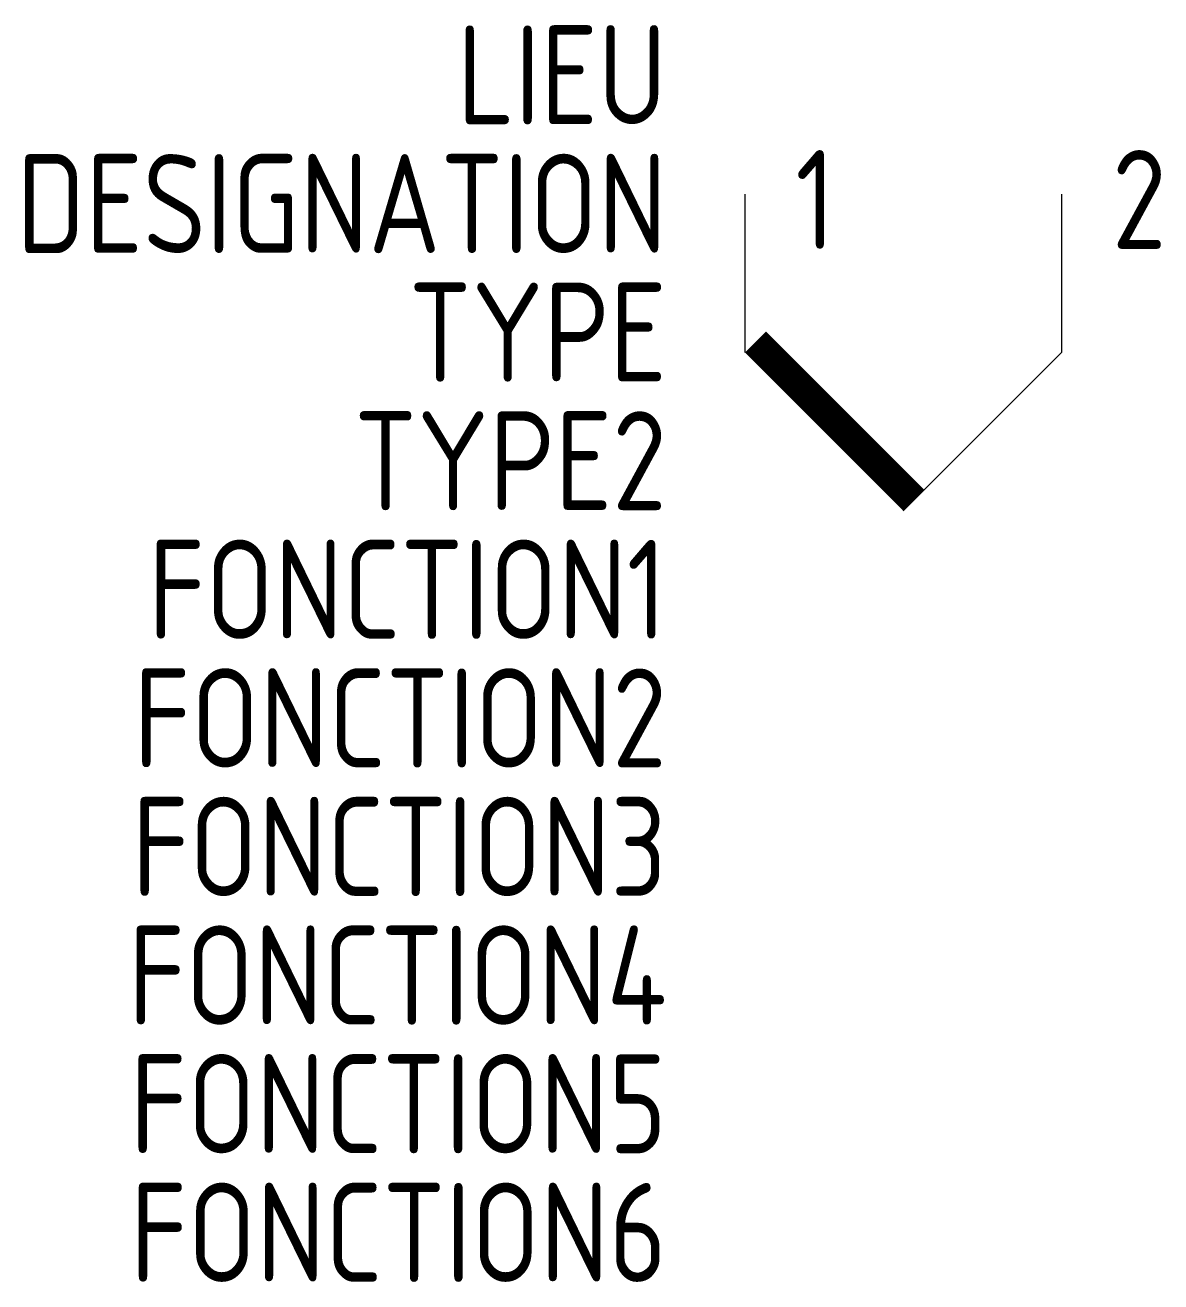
# Model space of a CAD drawing. Extents: x -1602.8 to -1574.1, y -907.1 to -875.3.
import ezdxf
from ezdxf.enums import TextEntityAlignment as Align

# ---------------------------------------------------------------- set-up
doc = ezdxf.new("R2010")
doc.units = 0
for name, color, linetype in [('SYMB_FIL', 3, 'CONTINUOUS'), ('SYMB_TXT_CONTACT', 2, 'CONTINUOUS'), ('SYMB_TXT_NOM', 3, 'CONTINUOUS')]:
    doc.layers.add(name, color=color, linetype=linetype)
doc.styles.add('NET2_5', font='isocp.shx', dxfattribs={"width": 0.9, "height": 2.5})

msp = doc.modelspace()

# ---------------------------------------------------------------- linework, layer by layer
at = {"layer": 'SYMB_FIL'}
for p, q in [((-1584.634, -879.593), (-1584.634, -883.593)), ((-1576.634, -879.593), (-1576.634, -883.593)), ((-1580.634, -887.593), (-1576.634, -883.593))]:
    msp.add_line(p, q, dxfattribs=at)
at = {"layer": 'SYMB_FIL', "const_width": 0.75}
msp.add_lwpolyline([(-1580.369, -887.328), (-1584.369, -883.328)], dxfattribs=at)

# ---------------------------------------------------------------- texts
at = {"layer": 'SYMB_TXT_CONTACT', "style": 'NET2_5', "width": 0.9, "flags": 8}
for tag, p in [('1', (-1583.359, -880.977)), ('2', (-1575.359, -880.977))]:
    msp.add_attdef(tag, p, '?', height=2.5, dxfattribs=at)
at = {"layer": 'SYMB_TXT_NOM', "style": 'NET2_5', "width": 0.9, "flags": 8}
for tag, text, p in [('LIEU', '', (-1586.609, -877.828)), ('DESIGNATION', 'B?', (-1586.609, -881.078)), ('TYPE', '', (-1586.609, -884.328)), ('TYPE2', '', (-1586.609, -887.578)), ('FONCTION1', '', (-1586.609, -890.828)), ('FONCTION2', '', (-1586.609, -894.078)), ('FONCTION3', '', (-1586.609, -897.328)), ('FONCTION4', '', (-1586.609, -900.578)), ('FONCTION5', '', (-1586.609, -903.828)), ('FONCTION6', '', (-1586.609, -907.078))]:
    msp.add_attdef(tag, text=text, height=2.5, dxfattribs=at).set_placement(p, align=Align.RIGHT)

doc.saveas('drawing.dxf')
